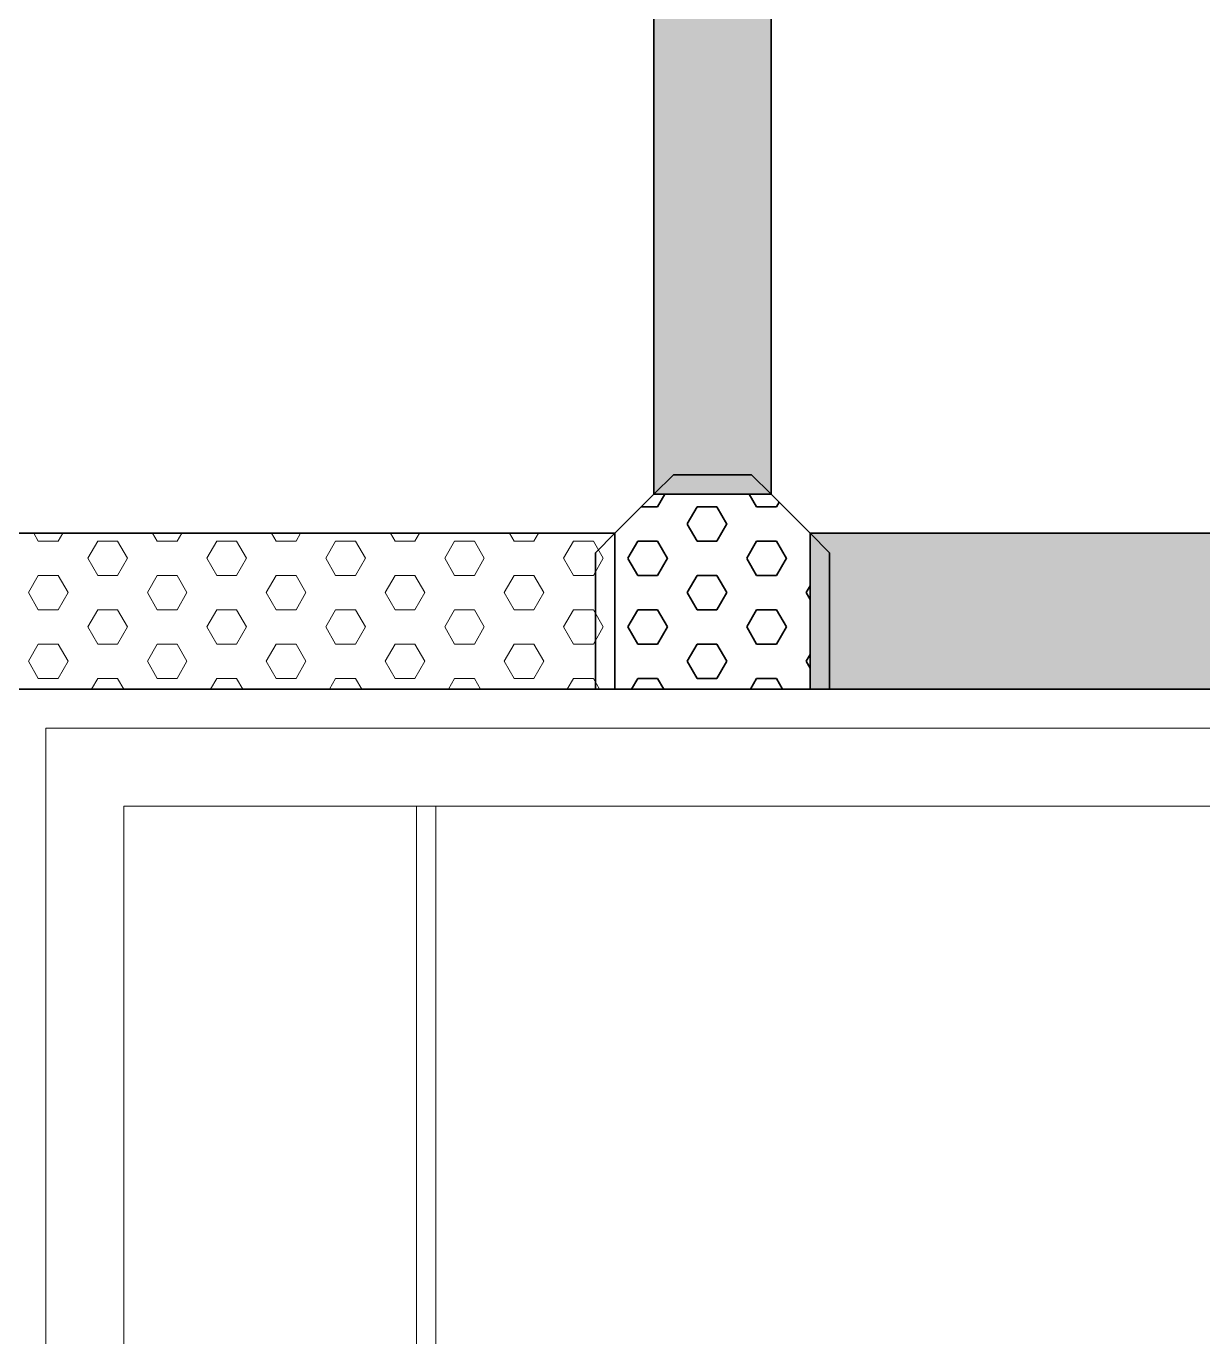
# Model space of a CAD drawing. Header units: inches. Extents: x -501855 to 57169, y -29325 to 19878.
# Drawn here: x 37825 to 39332, y -3528 to -1847 of the extents above; entities that cross this region are included whole.
import ezdxf

# ---------------------------------------------------------------- set-up
doc = ezdxf.new("R2010")
doc.units = ezdxf.units.IN
doc.header["$LTSCALE"] = 25
doc.header["$MEASUREMENT"] = 0
doc.linetypes.add('DASHDOT', pattern=[25.4, 12.7, -6.35, 0, -6.35])
doc.layers.get('0').update_dxf_attribs({"color": 8})
for name, color, linetype, lineweight in [('00-Ground Floor$0$LOADING', 253, 'Continuous', 5), ('00-Ground Floor$0$Walls', 251, 'Continuous', 5), ('E-LITE-CLNG-CNDT', 6, 'DASHDOT', 35), ('T-CABL-TRAY', 60, 'Continuous', 35)]:
    doc.layers.add(name, color=color, linetype=linetype, lineweight=lineweight)
pattern_1 = [(180, (-17227.167, -2e-10), (6e-13, -43.99409), [25.4, -50.8]), (300, (-17227.167, -2e-10), (38.1, 21.99705), [25.4, -50.8]), (240, (-17252.567, -2e-10), (38.1, -21.99705), [25.4, -50.8])]

# ---------------------------------------------------------------- blocks, each defined once
blk = doc.blocks.new('00-Ground Floor$0$GF21027-P')
at = {"layer": '00-Ground Floor$0$LOADING'}
for p, q in [((0.4, 0.4), (-0.4, 0.4)), ((-0.4, 0.4), (-0.4, 0)), ((0.4, 0), (0.4, 0.4)), ((-0.4, 0.025), (0.4, 0.025)), ((-0.4, 0), (0.4, 0))]:
    blk.add_line(p, q, dxfattribs=at)
blk = doc.blocks.new('00-Ground Floor')
at = {"layer": '00-Ground Floor$0$Walls'}
for p, q in [((37849.5, -2747.4, 0), (49047.9, -2747.4, 0)), ((37849.5, -2747.4, 0), (37849.5, -6947.4, 0)), ((37949.5, -2847.4, 0), (41699, -2847.4, 0)), ((37949.5, -2847.4, 0), (37949.5, -6847.4, 0))]:
    blk.add_line(p, q, dxfattribs=at)
at = {"layer": '00-Ground Floor$0$LOADING', "color": 1, "xscale": 1000, "yscale": 1000, "zscale": 1000, "rotation": 90.00000002091177}
blk.add_blockref('00-Ground Floor$0$GF21027-P', (38349.5, -3247.4, 0), dxfattribs=at)
blk = doc.blocks.new('*U109')
at = {"lineweight": 0}
h = blk.add_hatch(dxfattribs=at)
h.set_pattern_fill('HEX', color=253, scale=8, angle=180, style=0)
h.set_pattern_definition(pattern_1)
h.paths.add_polyline_path([(-2202, 200), (-2202, 0), (0, 0), (0, 200)])
at = {"color": 0}
for p, q in [((0, 200), (-2202, 200)), ((-2202, 0), (-2202, 200)), ((0, 0), (0, 200)), ((0, 0), (-2202, 0))]:
    blk.add_line(p, q, dxfattribs=at)
blk = doc.blocks.new('*U72')
h = blk.add_hatch()
h.set_pattern_fill('HEX', color=253, scale=8, angle=-90, style=0)
h.set_pattern_definition([(270, (-3e-11, -5e-24), (43.994, -9e-14), [25.4, -50.8]), (30, (-3e-11, -5e-24), (-21.997, 38.1), [25.4, -50.8]), (330, (-3e-11, -25.4), (21.997, 38.1), [25.4, -50.8])])
h.paths.add_polyline_path([(0, 0), (-200, 0), (-250, -50), (-250, -200), (-200, -250), (0, -250)])
at = {"color": 0}
for p, q in [((-200, 0), (-200, 50)), ((0, 0), (0, 50)), ((-250, -50), (-200, 0)), ((0, 0), (0, -250)), ((-250, -50), (-300, -50)), ((-250, -200), (-300, -200)), ((-250, -200), (-200, -250)), ((-200, -250), (-200, -300)), ((0, -250), (0, -300))]:
    blk.add_line(p, q, dxfattribs=at)
at = {"color": 253}
for p, q in [((-200, 0), (-175, 25)), ((-175, 25), (0, 25)), ((-200, 0), (0, 0)), ((-250, -50), (-275, -75)), ((-250, -50), (-250, -200)), ((-275, -75), (-275, -175)), ((-250, -200), (-275, -175)), ((-200, -250), (0, -250)), ((-200, -250), (-175, -275)), ((-175, -275), (0, -275))]:
    blk.add_line(p, q, dxfattribs=at)
blk = doc.blocks.new('*U73')
at = {"lineweight": 0}
h = blk.add_hatch(dxfattribs=at)
h.set_pattern_fill('HEX', color=253, scale=8, angle=180, style=0)
h.set_pattern_definition([(180, (-17177.167, -2e-10), (6e-13, -43.99409), [25.4, -50.8]), (300, (-17177.167, -2e-10), (38.1, 21.99705), [25.4, -50.8]), (240, (-17202.567, -2e-10), (38.1, -21.99705), [25.4, -50.8])])
h.paths.add_polyline_path([(-9515.4, 200), (-9515.4, 0), (0, 0), (0, 200)])
at = {"color": 0}
for p, q in [((0, 200), (-9515.4, 200)), ((0, 0), (0, 200)), ((0, 0), (-9515.4, 0))]:
    blk.add_line(p, q, dxfattribs=at)
blk = doc.blocks.new('*U108')
at = {"lineweight": 0}
h = blk.add_hatch(dxfattribs=at)
h.set_pattern_fill('HEX', color=253, scale=8, angle=180, style=0)
h.set_pattern_definition(pattern_1)
h.paths.add_polyline_path([(-9158, 150), (-9158, 0), (0, 0), (0, 150)])
at = {"color": 0}
for p, q in [((0, 150), (-9158, 150)), ((0, 0), (0, 150)), ((0, 0), (-9158, 0))]:
    blk.add_line(p, q, dxfattribs=at)

msp = doc.modelspace()

# ---------------------------------------------------------------- block references
at = {"layer": 'E-LITE-CLNG-CNDT'}
msp.add_blockref('00-Ground Floor', (0, 0), dxfattribs=at)
at = {"layer": 'T-CABL-TRAY', "linetype": 'Continuous'}
for name, p, rotation in [('*U108', (38628.9, -2447.4, 0), 270), ('*U72', (38828.9, -2697.4, 0), 269.9999999999999), ('*U73', (38828.9, -2497.4, 0), 180)]:
    msp.add_blockref(name, p, dxfattribs=dict(at, rotation=rotation))
at = {"layer": 'T-CABL-TRAY', "linetype": 'Continuous', "xscale": -1, "rotation": 180}
msp.add_blockref('*U109', (38578.9, -2497.4, 0), dxfattribs=at)

doc.saveas('drawing.dxf')
